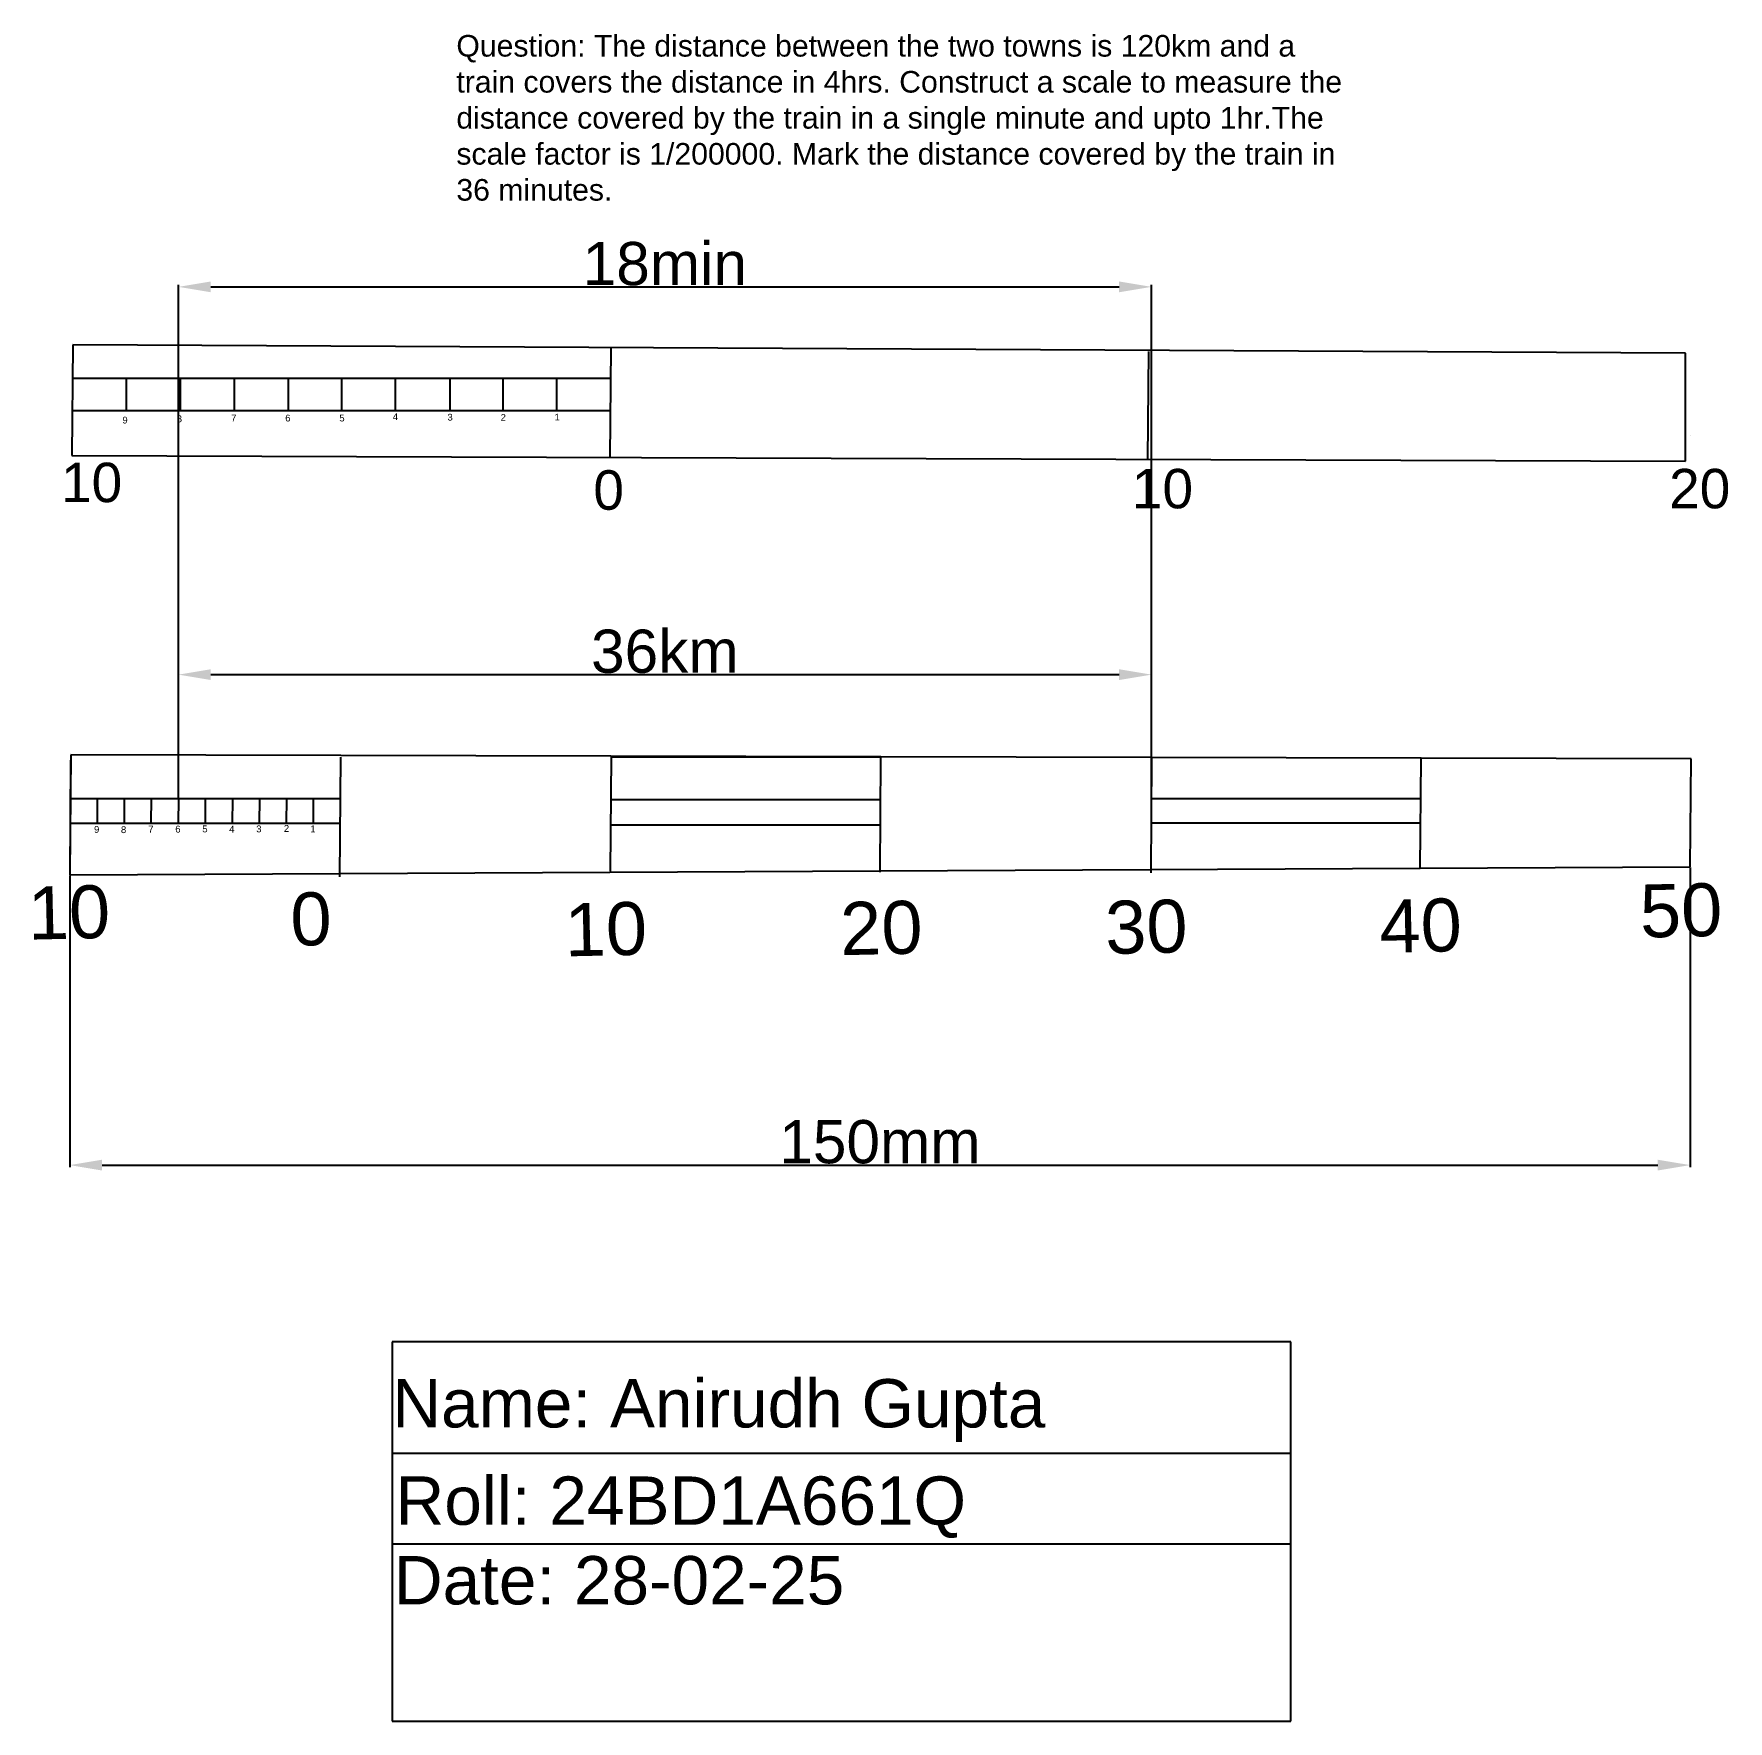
# Model space of a CAD drawing. Header units: millimetres. Extents: x 472 to 629, y 22 to 178.
import ezdxf

# ---------------------------------------------------------------- set-up
doc = ezdxf.new("R2010")
doc.units = ezdxf.units.MM
doc.header["$MEASUREMENT"] = 0
doc.header["$PDMODE"] = 1
doc.styles.get("Standard").update_dxf_attribs({"font": 'arial.ttf'})
doc.dimstyles.get("Standard").update_dxf_attribs({"dimtxt": 4, "dimasz": 3, "dimexe": 0.18, "dimexo": 0.0625, "dimgap": 0.09, "dimtad": 1, "dimdec": 0, "dimzin": 0, "dimdsep": 46, "dimtxsty": 'Standard', "dimcen": 0.09, "dimclrd": 6, "dimclre": 4, "dimadec": 0, "dimazin": 0, "dimtfac": 1, "dimtdec": 0, "dimtofl": 0, "dimtmove": 0, "dimatfit": 3, "dimfxl": 1, "dimtolj": 1, "dimtzin": 0, "dimarcsym": 1})

# ---------------------------------------------------------------- blocks, each defined once
blk = doc.blocks.new('*D4')
at = {"color": 4, "lineweight": -2, "transparency": 16777216}
for p, q in [((485.43, 107.54), (485.43, 119.13)), ((575.5, 107.54), (575.5, 119.13))]:
    blk.add_line(p, q, dxfattribs=at)
at = {"color": 6, "lineweight": -2, "transparency": 16777216}
blk.add_line((488.43, 118.95), (572.5, 118.95), dxfattribs=at)
at = {"color": 6, "transparency": 16777216}
for points in [[(488.43, 119.45), (488.43, 118.45), (485.43, 118.95)], [(572.5, 119.45), (572.5, 118.45), (575.5, 118.95)]]:
    blk.add_solid(points, dxfattribs=at)
at = {"layer": 'Defpoints', "color": 0, "transparency": 16777216}
for p in [(575.5, 118.95), (485.43, 107.48), (575.5, 107.48)]:
    blk.add_point(p, dxfattribs=at)
at = {"color": 0, "transparency": 16777216, "insert": (530.46, 121.09), "char_height": 4, "attachment_point": 5, "rotation": 359.9998}
blk.add_mtext('\\A1;36km', dxfattribs=at)
blk = doc.blocks.new('*D6')
at = {"color": 4, "lineweight": -2, "transparency": 16777216}
for p, q in [((485.43, 119.02), (485.43, 155.03)), ((575.5, 119.02), (575.5, 155.03))]:
    blk.add_line(p, q, dxfattribs=at)
at = {"color": 6, "lineweight": -2, "transparency": 16777216}
blk.add_line((488.43, 154.85), (572.5, 154.85), dxfattribs=at)
at = {"color": 6, "transparency": 16777216}
for points in [[(488.43, 155.35), (488.43, 154.35), (485.43, 154.85)], [(572.5, 155.35), (572.5, 154.35), (575.5, 154.85)]]:
    blk.add_solid(points, dxfattribs=at)
at = {"layer": 'Defpoints', "color": 0, "transparency": 16777216}
for p in [(575.5, 154.85), (485.43, 118.95), (575.5, 118.95)]:
    blk.add_point(p, dxfattribs=at)
at = {"color": 0, "transparency": 16777216, "insert": (530.46, 156.98), "char_height": 4, "attachment_point": 5}
blk.add_mtext('\\A1;18min', dxfattribs=at)
blk = doc.blocks.new('*D7')
at = {"color": 4, "lineweight": -2, "transparency": 16777216}
for p, q in [((625.37, 101.09), (625.37, 73.36)), ((475.37, 100.35), (475.37, 73.36))]:
    blk.add_line(p, q, dxfattribs=at)
at = {"color": 6, "lineweight": -2, "transparency": 16777216}
blk.add_line((478.37, 73.54), (622.37, 73.54), dxfattribs=at)
at = {"color": 6, "transparency": 16777216}
for points in [[(478.37, 74.04), (478.37, 73.04), (475.37, 73.54)], [(622.37, 74.04), (622.37, 73.04), (625.37, 73.54)]]:
    blk.add_solid(points, dxfattribs=at)
at = {"layer": 'Defpoints', "color": 0, "transparency": 16777216}
for p in [(475.37, 100.42), (625.37, 101.15), (625.37, 73.54)]:
    blk.add_point(p, dxfattribs=at)
at = {"color": 0, "transparency": 16777216, "insert": (550.37, 75.68), "char_height": 4, "attachment_point": 5}
blk.add_mtext('\\A1;150mm', dxfattribs=at)

msp = doc.modelspace()

# ---------------------------------------------------------------- linework, layer by layer
for p, q in [((475.66, 149.47), (475.56, 139.23)), ((624.93, 148.72), (475.66, 149.47)), ((525.47, 149.25), (525.37, 139.01)), ((575.23, 148.87), (575.13, 138.89)), ((624.93, 138.72), (624.93, 148.72)), ((475.63, 146.41), (525.45, 146.41)), ((480.6, 146.41), (480.6, 143.39)), ((485.59, 146.41), (485.59, 143.39)), ((490.59, 146.41), (490.59, 143.39)), ((495.58, 146.41), (495.58, 143.39)), ((500.52, 146.41), (500.52, 143.39)), ((505.51, 146.41), (505.51, 143.39)), ((510.55, 146.41), (510.55, 143.39)), ((515.46, 146.41), (515.46, 143.39)), ((520.44, 146.41), (520.44, 143.39)), ((475.61, 143.39), (525.42, 143.39)), ((625.44, 141.05), (625.44, 141.05)), ((475.56, 139.23), (624.93, 138.72)), ((475.46, 111.51), (475.37, 100.42)), ((625.46, 111.15), (475.46, 111.51)), ((525.49, 111.35), (525.41, 100.74)), ((525.49, 111.35), (550.49, 111.35)), ((475.45, 111.03), (475.37, 100.42)), ((500.43, 111.32), (500.35, 100.22)), ((550.43, 111.28), (550.35, 100.67)), ((575.52, 111.21), (575.44, 100.6)), ((600.43, 111.14), (600.36, 101.03)), ((625.37, 101.15), (625.46, 111.15)), ((475.4, 107.49), (500.41, 107.49)), ((477.92, 107.49), (477.9, 105.2)), ((480.42, 107.48), (480.4, 105.18)), ((482.91, 107.5), (482.89, 105.2)), ((485.43, 107.48), (485.41, 105.18)), ((487.92, 107.5), (487.9, 105.2)), ((490.43, 107.46), (490.41, 105.17)), ((492.93, 107.48), (492.91, 105.18)), ((495.43, 107.49), (495.41, 105.2)), ((497.92, 107.49), (497.91, 105.2)), ((525.46, 107.4), (550.4, 107.4)), ((575.5, 107.48), (600.41, 107.48)), ((475.41, 105.2), (500.41, 105.2)), ((575.48, 105.22), (600.39, 105.22)), ((525.48, 105.04), (550.38, 105.04)), ((475.37, 100.42), (625.37, 101.15)), ((505.23, 57.18), (505.23, 22.06)), ((588.39, 57.18), (505.23, 57.18)), ((588.39, 22.06), (588.39, 57.18)), ((505.23, 46.88), (588.39, 46.88)), ((505.23, 38.47), (588.39, 38.47)), ((505.23, 22.06), (588.39, 22.06))]:
    msp.add_line(p, q)
for p in [(480.59, 143.39), (485.57, 143.39), (490.55, 143.39), (495.54, 143.39), (500.52, 143.39), (505.5, 143.39), (510.48, 143.39), (515.46, 143.39), (520.44, 143.39), (525.35, 139.06), (575.14, 138.89), (477.91, 105.2), (480.41, 105.2), (482.91, 105.2), (485.41, 105.2), (487.91, 105.2), (490.41, 105.2), (492.91, 105.2), (495.41, 105.2), (497.91, 105.2), (500.37, 100.54), (525.37, 100.66), (550.37, 100.78), (575.37, 100.91), (600.37, 101.03)]:
    msp.add_point(p)

# ---------------------------------------------------------------- texts
for s, height, p in [('9', 0.624, (480.25, 142.2)), ('8', 0.624, (485.28, 142.32)), ('7', 0.624, (490.31, 142.39)), ('6', 0.624, (495.32, 142.39)), ('5', 0.624, (500.33, 142.39)), ('4', 0.624, (505.28, 142.52)), ('3', 0.624, (510.34, 142.47)), ('2', 0.624, (515.26, 142.45)), ('1', 0.624, (520.25, 142.48)), ('10', 3.647, (474.56, 134.92)), ('10', 3.647, (573.69, 134.35)), ('20', 3.647, (623.42, 134.35)), ('0', 3.65, (523.84, 134.22)), ('9', 0.633, (477.62, 104.3)), ('8', 0.633, (480.11, 104.28)), ('7', 0.633, (482.64, 104.33)), ('6', 0.633, (485.14, 104.33)), ('5', 0.633, (487.64, 104.35)), ('4', 0.633, (490.13, 104.33)), ('3', 0.633, (492.63, 104.35)), ('2', 0.633, (495.19, 104.39)), ('1', 0.633, (497.64, 104.35)), ('Name: Anirudh Gupta', 4.475, (505.23, 49.25)), ('Roll: 24BD1A661Q', 4.475, (505.53, 40.24)), ('Date: 28-02-25', 4.475, (505.37, 32.87))]:
    msp.add_text(s, height=height).set_placement(p)
for s, height, p in [('10', 4.906, (471.54, 94.41)), ('0', 4.91, (495.85, 93.84)), ('50', 4.906, (620.77, 94.6)), ('10', 4.906, (521.24, 92.86)), ('20', 4.906, (546.74, 92.97)), ('30', 4.906, (571.27, 93.08)), ('40', 4.906, (596.66, 93.19))]:
    msp.add_text(s, height=height, rotation=1.2719).set_placement(p)
at = {"insert": (511.16, 178.17), "char_height": 2, "attachment_point": 1}
msp.add_mtext_dynamic_manual_height_columns('Question: The distance between the two towns is 120km and a train covers the distance in 4hrs. Construct a scale to measure the distance covered by the train in a single minute and upto 1hr.The scale factor is 1/200000. Mark the distance covered by the train in 36 minutes.', width=82.8181, gutter_width=19.34, heights=[20.86], dxfattribs=at)

# ---------------------------------------------------------------- dimensions: what is measured, and where the dimension line sits
for base, p1, p2, text, picture, middle in [((575.5, 154.85), (485.43, 118.95), (575.5, 118.95), '18min', '*D6', (530.46, 156.98)), ((625.37, 73.54), (475.37, 100.42), (625.37, 101.15), '<>mm', '*D7', (550.37, 75.68))]:
    dim = msp.add_linear_dim(base=base, p1=p1, p2=p2, text=text, dimstyle='Standard')
    dim.commit()
    dim.dimension.update_dxf_attribs({"geometry": picture, "text_midpoint": middle})
dim = msp.add_aligned_dim(p1=(485.43, 107.48), p2=(575.5, 107.48), distance=11.48, text='36km', dimstyle='Standard')
dim.commit()
dim.dimension.update_dxf_attribs({"geometry": '*D4', "text_midpoint": (530.46, 121.09)})

doc.saveas('drawing.dxf')
